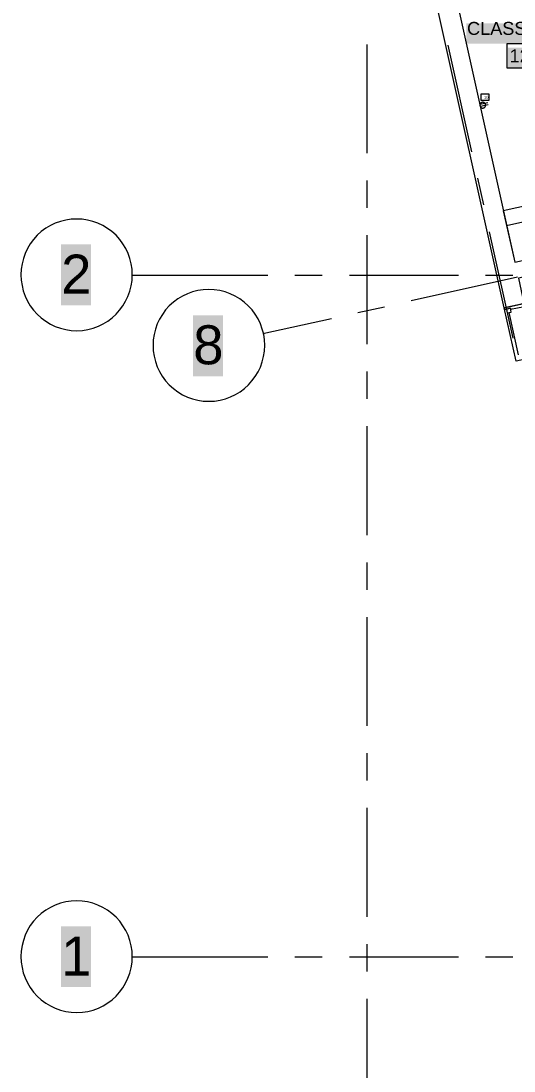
# Model space of a CAD drawing. Header units: inches. Extents: x 0.9 to 36.3, y 0.7 to 23.3.
# Drawn here: x 13.559 to 15.818, y 5.587 to 10.397 of the extents above; entities that cross this region are included whole.
import ezdxf

# ---------------------------------------------------------------- set-up
doc = ezdxf.new("R2010")
doc.units = ezdxf.units.IN
for name, color, linetype, lineweight, true_color in [('Blocks', 7, 'Continuous', 5, 0x9a9c7f), ('Boarder for name', 7, 'Continuous', 5, 0x777777), ('PDF_Geometry', 7, 'Continuous', 9, 0x777777)]:
    doc.layers.add(name, color=color, linetype=linetype, lineweight=lineweight, true_color=true_color)
doc.layers.add('Numbering receptecles', color=170, linetype='Continuous', lineweight=0)
doc.layers.add('Receptacles', color=170, linetype='Continuous', lineweight=0)
doc.layers.add('PDF_Solid Fills', color=7, linetype='Continuous', true_color=0xffffff)
doc.layers.add('PDF_Text', color=7, linetype='Continuous')
doc.styles.add('PDF Arial', font='arial.ttf')
doc.styles.get("Standard").update_dxf_attribs({"font": 'arial.ttf'})

msp = doc.modelspace()

# ---------------------------------------------------------------- linework, layer by layer
at = {"layer": 'Blocks', "linetype": 'ByBlock'}
msp.add_line((16.0093, 9.5082), (15.784, 9.4582), dxfattribs=at)
msp.add_lwpolyline([(16.2193, 9.6265), (15.7688, 9.5266), (15.821, 9.2913), (16.2715, 9.3912)], close=True, dxfattribs=at)
at = {"layer": 'Boarder for name', "linetype": 'ByBlock'}
msp.add_lwpolyline([(15.787, 10.294), (15.9503, 10.294), (15.9503, 10.1806), (15.787, 10.1806)], close=True, dxfattribs=at)
at = {"layer": 'Numbering receptecles', "linetype": 'ByBlock', "ltscale": 0.001}
msp.add_lwpolyline([(15.6679, 10.0625), (15.7029, 10.0625), (15.7029, 10.0326), (15.6679, 10.0326)], close=True, dxfattribs=at)
at = {"layer": 'PDF_Geometry', "linetype": 'ByBlock'}
for points in [[(17.4326, 9.6446), (17.4476, 9.5763), (16.0527, 9.2663), (15.8377, 9.218), (15.8627, 9.103), (15.8377, 9.0963), (15.7727, 9.083), (15.1311, 11.9678), (15.2227, 11.9878), (15.741, 12.1045), (15.761, 12.0145), (15.2427, 11.8978), (15.821, 9.2913), (17.4326, 9.6479)], [(15.9177, 8.858), (15.8277, 8.838), (15.7727, 9.083), (15.8627, 9.103)], [(15.786, 9.0596), (15.8044, 9.063), (15.801, 9.0813), (15.7827, 9.0763)]]:
    msp.add_lwpolyline(points, close=True, dxfattribs=at)
for points in [[(15.1444, 9.7913), (15.1444, 10.2896)], [(15.6244, 9.7979), (15.516, 10.2862)], [(15.6794, 9.5546), (15.6527, 9.6763)], [(15.1444, 9.5413), (15.1444, 9.6663)], [(15.8144, 8.9446), (15.706, 9.4313)], [(15.1444, 8.9163), (15.1444, 9.4163)], [(14.0694, 9.233), (14.6894, 9.233)], [(14.8144, 9.233), (14.9394, 9.233)], [(15.0644, 9.233), (15.5627, 9.233)], [(15.346, 9.1163), (15.8344, 9.2246)], [(15.6877, 9.233), (15.8127, 9.233)], [(15.7727, 9.083), (15.7744, 9.0746), (15.801, 9.0813), (15.801, 9.0763), (15.866, 9.0896), (15.8627, 9.103)], [(15.1027, 9.0613), (15.2244, 9.088)], [(15.8377, 8.868), (15.796, 9.0613)], [(14.6677, 8.9646), (14.9811, 9.0346)], [(15.1444, 8.6663), (15.1444, 8.7913)], [(15.1444, 8.0413), (15.1444, 8.5413)], [(15.1444, 7.7913), (15.1444, 7.9163)], [(15.1444, 7.168), (15.1444, 7.6664)], [(15.1444, 6.9181), (15.1444, 7.043)], [(15.1444, 6.2931), (15.1444, 6.7931)], [(15.1444, 6.0431), (15.1444, 6.1681)], [(14.0694, 6.1098), (14.6894, 6.1098)], [(14.8144, 6.1098), (14.9394, 6.1098)], [(15.0644, 6.1098), (15.5627, 6.1098)], [(15.6877, 6.1098), (15.8127, 6.1098)], [(15.1444, 5.4181), (15.1444, 5.9181)]]:
    msp.add_lwpolyline(points, dxfattribs=at)
for points in [[(13.8144, 9.4896, 0.416667), (13.5594, 9.2346, 0.415306), (13.8144, 8.978, 0.412859), (14.0694, 9.2346, 0.414218)], [(14.4194, 9.1663, 0.416667), (14.1644, 8.9113, 0.415306), (14.4194, 8.6546, 0.413961), (14.6761, 8.9113, 0.415306)], [(13.8144, 6.3664, 0.416667), (13.5594, 6.1114, 0.415306), (13.8144, 5.8548, 0.412859), (14.0694, 6.1114, 0.414218)]]:
    msp.add_lwpolyline(points, format="xyb", close=True, dxfattribs=at)
at = {"layer": 'PDF_Solid Fills', "linetype": 'ByBlock', "transparency": 33554559}
for points in [[(15.5988, 10.2927), (16.1288, 10.2927), (15.5988, 10.386), (16.1288, 10.386)], [(15.7909, 10.1806), (15.9309, 10.1806), (15.7909, 10.274), (15.9309, 10.274)], [(13.7428, 9.0946), (13.8794, 9.0946), (13.7428, 9.373), (13.8794, 9.373)], [(14.3477, 8.7696), (14.4844, 8.7696), (14.3477, 9.048), (14.4844, 9.048)], [(13.7428, 5.9714), (13.8794, 5.9714), (13.7428, 6.2497), (13.8794, 6.2497)]]:
    msp.add_solid(points, dxfattribs=at)
at = {"layer": 'Receptacles', "linetype": 'ByBlock'}
for points in [[(15.6973, 10.0216), (15.6618, 10.0136)], [(15.6994, 10.0122), (15.6636, 10.0042)]]:
    msp.add_lwpolyline(points, dxfattribs=at)
msp.add_rational_spline([(15.6619, 10.0083), (15.6611, 10.0117), (15.6617, 10.0152), (15.6636, 10.0181), (15.6655, 10.0211), (15.6683, 10.0231), (15.6717, 10.0238), (15.6789, 10.0254), (15.6856, 10.0212), (15.6872, 10.014), (15.6888, 10.0068), (15.6847, 9.9998), (15.6775, 9.9982), (15.6706, 9.9966), (15.6636, 10.0011), (15.6619, 10.0083)], [1, 0.948448710105, 0.948448710105, 1, 0.948448710105, 0.948448710105, 1, 1, 1, 1, 1, 1, 1, 1, 1, 1], degree=3, knots=[0, 0, 0, 0, 0.79168, 0.79168, 0.79168, 1.583359, 1.583359, 1.583359, 2.583359, 2.583359, 2.583359, 3.583359, 3.583359, 3.583359, 4.583359, 4.583359, 4.583359, 4.583359], dxfattribs=at)

# ---------------------------------------------------------------- texts
at = {"layer": 'Numbering receptecles', "linetype": 'ByBlock', "ltscale": 0.001}
msp.add_text('10', height=0.01309, dxfattribs=at).set_placement((15.68, 10.0407))
at = {"layer": 'PDF_Text', "linetype": 'ByBlock', "char_height": 0.05939, "attachment_point": 4, "style": 'PDF Arial'}
for s, insert in [('CLASSROOM', (15.6026, 10.3623)), ('121', (15.7976, 10.2373))]:
    msp.add_mtext(s, dxfattribs=dict(at, insert=insert))
at = {"layer": 'PDF_Text', "color": 8, "linetype": 'ByBlock', "true_color": 0x777777, "char_height": 0.1787, "attachment_point": 4, "style": 'PDF Arial'}
for s, insert in [('2', (13.7433, 9.2372)), ('8', (14.3483, 8.9122)), ('1', (13.7433, 6.1139))]:
    msp.add_mtext(s, dxfattribs=dict(at, insert=insert))

doc.saveas('drawing.dxf')
